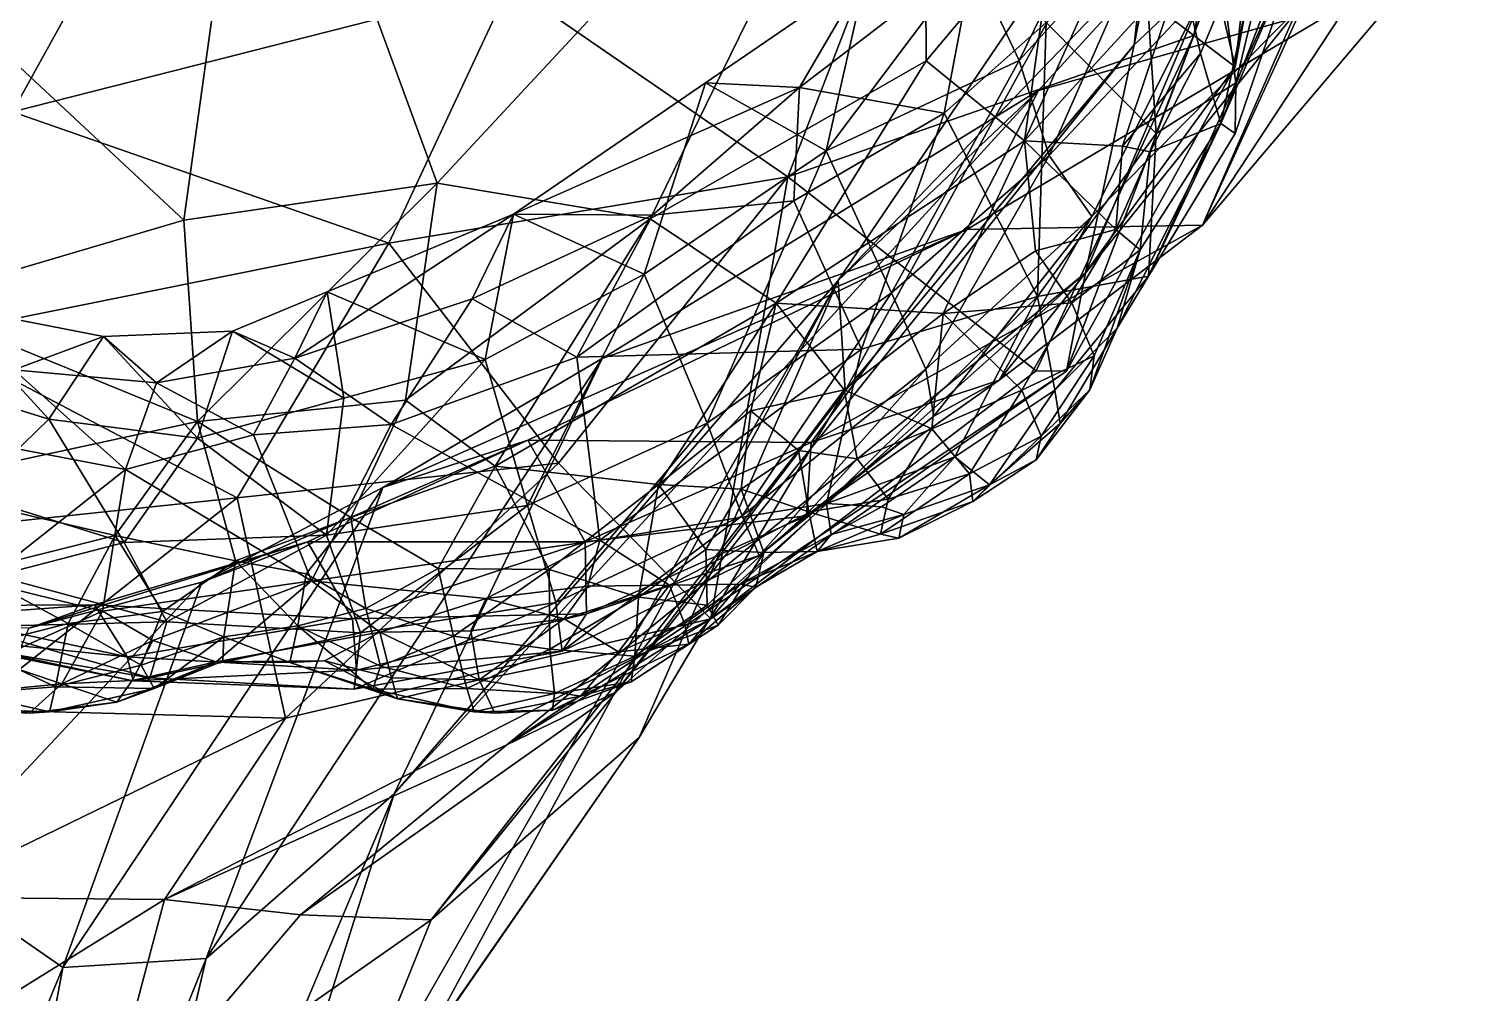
# Model space of a CAD drawing. Extents: x -1.56 to 1.56, y -5.64 to 3.99.
# Drawn here: x 0.682 to 1.205, y -1.285 to -0.938 of the extents above; entities that cross this region are included whole.
import ezdxf

# ---------------------------------------------------------------- set-up
doc = ezdxf.new("R2010")
doc.units = 0
doc.layers.add('MAMMOTH$LWO', color=1, linetype='CONTINUOUS')

msp = doc.modelspace()

# ---------------------------------------------------------------- linework, layer by layer
at = {"layer": 'MAMMOTH$LWO'}
for points in [[(1.08013, -0.94344, 3.85799), (1.10068, -0.75701, 3.77624), (1.10851, -0.91658, 4.18293)], [(1.08013, -0.94344, 3.85799), (1.10018, -0.84125, 3.28848), (1.10068, -0.75701, 3.77624)], [(1.00379, -0.86542, 5.2138), (1.10164, -0.94, 4.69851), (1.12734, -0.79826, 4.79702)], [(1.10164, -0.94, 4.69851), (1.13949, -0.8254, 4.56945), (1.12734, -0.79826, 4.79702)], [(0.76401, -0.81613, 0.00358), (1.00442, -0.80432, 0.01407), (0.8289, -0.99331, 0.00817)], [(1.00442, -0.80432, 0.01407), (0.90571, -1.00622, 0.01455), (0.8289, -0.99331, 0.00817)], [(1.00442, -0.80432, 0.01407), (1.00516, -0.9492, 0.02177), (0.90571, -1.00622, 0.01455)], [(1.00442, -0.80432, 0.01407), (1.05253, -0.89263, 0.02132), (1.00516, -0.9492, 0.02177)], [(0.73762, -1.00669, 0.01049), (0.63906, -0.91471, 0.00836), (0.76401, -0.81613, 0.00358)], [(0.73762, -1.00669, 0.01049), (0.76401, -0.81613, 0.00358), (0.8289, -0.99331, 0.00817)], [(1.10164, -0.94, 4.69851), (1.11654, -0.95137, 4.45345), (1.13949, -0.8254, 4.56945)], [(1.11654, -0.95137, 4.45345), (1.12987, -0.835, 4.348), (1.13949, -0.8254, 4.56945)], [(1.16431, -0.83, 2.75296), (1.10018, -0.84125, 3.28848), (0.97341, -1.02837, 3.3626)], [(0.97341, -1.02837, 3.3626), (1.0457, -0.9599, 2.74234), (1.16431, -0.83, 2.75296)], [(1.15761, -0.92816, 2.45723), (1.16431, -0.83, 2.75296), (1.0457, -0.9599, 2.74234)], [(1.11654, -0.95137, 4.45345), (1.10851, -0.91658, 4.18293), (1.12987, -0.835, 4.348)], [(0.976, -1.06822, 4.0505), (0.97341, -1.02837, 3.3626), (1.10018, -0.84125, 3.28848)], [(1.10018, -0.84125, 3.28848), (1.08013, -0.94344, 3.85799), (0.976, -1.06822, 4.0505)], [(1.10479, -1.00845, 2.19188), (1.14169, -0.9276, 1.81277), (1.17572, -0.84635, 1.81001)], [(1.20511, -0.89011, 2.19543), (1.10479, -1.00845, 2.19188), (1.17572, -0.84635, 1.81001)], [(0.85494, -0.92193, 5.47239), (0.9553, -0.991, 5.16438), (1.00379, -0.86542, 5.2138)], [(1.10164, -0.94, 4.69851), (1.00379, -0.86542, 5.2138), (0.9553, -0.991, 5.16438)], [(1.07672, -0.87098, 0.87412), (1.03869, -0.94901, 0.87082), (1.02121, -0.91215, 0.74624)], [(1.03869, -0.94901, 0.87082), (1.07672, -0.87098, 0.87412), (1.089, -0.8934, 1.0218)], [(1.04057, -0.97805, 0.03707), (1.08618, -0.87675, 0.02904), (1.0972, -0.91626, 0.04602)], [(1.04057, -0.97805, 0.03707), (1.05253, -0.89263, 0.02132), (1.08618, -0.87675, 0.02904)], [(1.11111, -0.9148, 0.3349), (1.11679, -0.95707, 0.25509), (1.13617, -0.87595, 0.27927)], [(1.13617, -0.87595, 0.27927), (1.11679, -0.95707, 0.25509), (1.14115, -0.90309, 0.19426)], [(0.53593, -0.88349, 5.78145), (0.67585, -0.96751, 5.63932), (0.72345, -0.88141, 5.67373)], [(0.85494, -0.92193, 5.47239), (0.72345, -0.88141, 5.67373), (0.67585, -0.96751, 5.63932)], [(1.10399, -0.94658, 0.07419), (1.0972, -0.91626, 0.04602), (1.13059, -0.88252, 0.07794)], [(1.10399, -0.94658, 0.07419), (1.13059, -0.88252, 0.07794), (1.11141, -0.97175, 0.13788)], [(1.11141, -0.97175, 0.13788), (1.13059, -0.88252, 0.07794), (1.1422, -0.89162, 0.12948)], [(1.00516, -0.9492, 0.02177), (1.05253, -0.89263, 0.02132), (1.04057, -0.97805, 0.03707)], [(1.089, -0.8934, 1.0218), (1.0495, -0.98329, 1.01471), (1.03869, -0.94901, 0.87082)], [(1.0495, -0.98329, 1.01471), (1.089, -0.8934, 1.0218), (1.10587, -0.92327, 1.326)], [(1.15761, -0.92816, 2.45723), (1.10479, -1.00845, 2.19188), (1.20511, -0.89011, 2.19543)], [(1.11141, -0.97175, 0.13788), (1.1422, -0.89162, 0.12948), (1.14115, -0.90309, 0.19426)], [(1.08307, -0.90003, 0.42735), (1.04842, -0.9354, 0.46351), (1.08808, -0.97535, 0.32286)], [(1.08307, -0.90003, 0.42735), (1.08808, -0.97535, 0.32286), (1.11111, -0.9148, 0.3349)], [(1.11654, -0.97537, 0.19676), (1.11141, -0.97175, 0.13788), (1.14115, -0.90309, 0.19426)], [(1.14115, -0.90309, 0.19426), (1.11679, -0.95707, 0.25509), (1.11654, -0.97537, 0.19676)], [(1.01168, -0.9681, 0.48117), (1.02257, -0.91029, 0.56925), (0.95956, -0.95878, 0.58161)], [(1.02257, -0.91029, 0.56925), (0.98362, -0.9173, 0.63471), (0.95956, -0.95878, 0.58161)], [(1.02257, -0.91029, 0.56925), (1.01168, -0.9681, 0.48117), (1.04842, -0.9354, 0.46351)], [(0.6374, -1.03621, 0.01898), (0.63906, -0.91471, 0.00836), (0.73762, -1.00669, 0.01049)], [(0.96912, -0.98158, 0.7623), (1.02121, -0.91215, 0.74624), (1.03869, -0.94901, 0.87082)], [(1.02121, -0.91215, 0.74624), (0.96912, -0.98158, 0.7623), (0.98362, -0.9173, 0.63471)], [(1.08808, -0.97535, 0.32286), (1.11679, -0.95707, 0.25509), (1.11111, -0.9148, 0.3349)], [(0.92567, -0.95706, 0.64123), (0.98362, -0.9173, 0.63471), (0.96912, -0.98158, 0.7623)], [(0.95956, -0.95878, 0.58161), (0.98362, -0.9173, 0.63471), (0.92567, -0.95706, 0.64123)], [(1.04057, -0.97805, 0.03707), (1.0972, -0.91626, 0.04602), (1.07588, -0.97994, 0.05938)], [(1.0626, -1.02568, 4.27606), (1.10851, -0.91658, 4.18293), (1.11654, -0.95137, 4.45345)], [(1.0626, -1.02568, 4.27606), (1.08013, -0.94344, 3.85799), (1.10851, -0.91658, 4.18293)], [(1.07588, -0.97994, 0.05938), (1.0972, -0.91626, 0.04602), (1.10399, -0.94658, 0.07419)], [(0.67585, -0.96751, 5.63932), (0.81149, -1.0149, 5.40415), (0.85494, -0.92193, 5.47239)], [(0.9553, -0.991, 5.16438), (0.85494, -0.92193, 5.47239), (0.81149, -1.0149, 5.40415)], [(1.10587, -0.92327, 1.326), (1.06492, -1.00533, 1.36265), (1.0495, -0.98329, 1.01471)], [(1.06492, -1.00533, 1.36265), (1.10587, -0.92327, 1.326), (1.14169, -0.9276, 1.81277)], [(1.0457, -0.9599, 2.74234), (1.01977, -1.01001, 2.42153), (1.15761, -0.92816, 2.45723)], [(1.15761, -0.92816, 2.45723), (1.01977, -1.01001, 2.42153), (1.10479, -1.00845, 2.19188)], [(1.14169, -0.9276, 1.81277), (1.03148, -1.06439, 1.82355), (1.06492, -1.00533, 1.36265)], [(1.10479, -1.00845, 2.19188), (1.03148, -1.06439, 1.82355), (1.14169, -0.9276, 1.81277)], [(1.04842, -0.9354, 0.46351), (1.01168, -0.9681, 0.48117), (1.0453, -1.03412, 0.3091)], [(1.04842, -0.9354, 0.46351), (1.0453, -1.03412, 0.3091), (1.08808, -0.97535, 0.32286)], [(0.9553, -0.991, 5.16438), (1.0448, -1.061, 4.6803), (1.10164, -0.94, 4.69851)], [(1.0448, -1.061, 4.6803), (1.05577, -1.06109, 4.51846), (1.10164, -0.94, 4.69851)], [(1.05577, -1.06109, 4.51846), (1.11654, -0.95137, 4.45345), (1.10164, -0.94, 4.69851)], [(1.08013, -0.94344, 3.85799), (1.0626, -1.02568, 4.27606), (0.8934, -1.17676, 4.37426)], [(0.8934, -1.17676, 4.37426), (0.976, -1.06822, 4.0505), (1.08013, -0.94344, 3.85799)], [(1.07588, -0.97994, 0.05938), (1.10399, -0.94658, 0.07419), (1.08591, -0.98197, 0.09159)], [(1.10399, -0.94658, 0.07419), (1.11141, -0.97175, 0.13788), (1.08591, -0.98197, 0.09159)], [(0.90571, -1.00622, 0.01455), (1.00516, -0.9492, 0.02177), (0.95114, -1.03652, 0.02658)], [(0.95114, -1.03652, 0.02658), (1.00516, -0.9492, 0.02177), (1.04057, -0.97805, 0.03707)], [(1.03869, -0.94901, 0.87082), (0.99272, -1.03288, 0.90151), (0.96912, -0.98158, 0.7623)], [(0.99272, -1.03288, 0.90151), (1.03869, -0.94901, 0.87082), (1.0495, -0.98329, 1.01471)], [(1.05577, -1.06109, 4.51846), (1.0626, -1.02568, 4.27606), (1.11654, -0.95137, 4.45345)], [(0.85648, -1.00452, 0.64902), (0.92567, -0.95706, 0.64123), (0.90357, -1.02611, 0.75735)], [(0.92567, -0.95706, 0.64123), (0.85648, -1.00452, 0.64902), (0.95956, -0.95878, 0.58161)], [(0.96912, -0.98158, 0.7623), (0.90357, -1.02611, 0.75735), (0.92567, -0.95706, 0.64123)], [(1.08808, -0.97535, 0.32286), (1.08525, -1.02684, 0.21421), (1.11679, -0.95707, 0.25509)], [(1.11679, -0.95707, 0.25509), (1.08525, -1.02684, 0.21421), (1.11654, -0.97537, 0.19676)], [(1.0457, -0.9599, 2.74234), (0.97341, -1.02837, 3.3626), (0.81347, -1.21352, 3.36238)], [(0.81347, -1.21352, 3.36238), (0.88843, -1.05652, 2.71769), (1.0457, -0.9599, 2.74234)], [(0.95956, -0.95878, 0.58161), (0.85648, -1.00452, 0.64902), (0.90656, -1.00486, 0.53437)], [(1.01977, -1.01001, 2.42153), (1.0457, -0.9599, 2.74234), (0.88843, -1.05652, 2.71769)], [(0.95956, -0.95878, 0.58161), (0.90656, -1.00486, 0.53437), (0.95748, -0.99961, 0.48746)], [(0.95956, -0.95878, 0.58161), (0.95748, -0.99961, 0.48746), (1.01168, -0.9681, 0.48117)], [(0.81149, -1.0149, 5.40415), (0.67585, -0.96751, 5.63932), (0.64577, -1.0483, 5.57895)], [(0.98191, -1.05313, 0.36138), (1.01168, -0.9681, 0.48117), (0.95748, -0.99961, 0.48746)], [(1.0453, -1.03412, 0.3091), (1.01168, -0.9681, 0.48117), (0.98191, -1.05313, 0.36138)], [(1.08229, -1.01729, 0.10271), (1.11141, -0.97175, 0.13788), (1.07395, -1.04559, 0.16684)], [(1.07395, -1.04559, 0.16684), (1.11141, -0.97175, 0.13788), (1.08525, -1.02684, 0.21421)], [(1.08591, -0.98197, 0.09159), (1.11141, -0.97175, 0.13788), (1.08229, -1.01729, 0.10271)], [(1.08525, -1.02684, 0.21421), (1.11141, -0.97175, 0.13788), (1.11654, -0.97537, 0.19676)], [(1.04057, -0.97805, 0.03707), (1.01129, -1.0403, 0.03679), (0.95114, -1.03652, 0.02658)], [(1.01129, -1.0403, 0.03679), (1.04057, -0.97805, 0.03707), (1.04461, -1.0177, 0.04163)], [(1.04461, -1.0177, 0.04163), (1.04057, -0.97805, 0.03707), (1.0735, -1.01002, 0.06068)], [(1.0735, -1.01002, 0.06068), (1.04057, -0.97805, 0.03707), (1.07588, -0.97994, 0.05938)], [(1.08808, -0.97535, 0.32286), (1.0453, -1.03412, 0.3091), (1.08525, -1.02684, 0.21421)], [(0.92622, -1.0798, 0.88665), (0.90357, -1.02611, 0.75735), (0.96912, -0.98158, 0.7623)], [(0.99272, -1.03288, 0.90151), (0.92622, -1.0798, 0.88665), (0.96912, -0.98158, 0.7623)], [(1.0495, -0.98329, 1.01471), (1.005, -1.06033, 1.0479), (0.99272, -1.03288, 0.90151)], [(1.005, -1.06033, 1.0479), (1.0495, -0.98329, 1.01471), (1.06492, -1.00533, 1.36265)], [(1.0735, -1.01002, 0.06068), (1.07588, -0.97994, 0.05938), (1.08591, -0.98197, 0.09159)], [(1.0735, -1.01002, 0.06068), (1.08591, -0.98197, 0.09159), (1.08229, -1.01729, 0.10271)], [(0.73762, -1.00669, 0.01049), (0.8289, -0.99331, 0.00817), (0.74251, -1.07927, 0.02318)], [(0.74251, -1.07927, 0.02318), (0.8289, -0.99331, 0.00817), (0.8175, -1.07154, 0.0169)], [(0.81149, -1.0149, 5.40415), (0.87269, -1.09423, 5.09786), (0.9553, -0.991, 5.16438)], [(0.8175, -1.07154, 0.0169), (0.8289, -0.99331, 0.00817), (0.90571, -1.00622, 0.01455)], [(0.87269, -1.09423, 5.09786), (0.92749, -1.15048, 4.70317), (0.9553, -0.991, 5.16438)], [(0.92749, -1.15048, 4.70317), (1.0448, -1.061, 4.6803), (0.9553, -0.991, 5.16438)], [(0.77757, -1.05647, 0.56269), (0.85648, -1.00452, 0.64902), (0.78924, -1.03253, 0.6548)], [(0.85648, -1.00452, 0.64902), (0.77757, -1.05647, 0.56269), (0.84159, -1.03501, 0.54377)], [(0.78924, -1.03253, 0.6548), (0.85648, -1.00452, 0.64902), (0.84616, -1.05689, 0.76497)], [(0.85648, -1.00452, 0.64902), (0.84159, -1.03501, 0.54377), (0.90656, -1.00486, 0.53437)], [(0.90357, -1.02611, 0.75735), (0.84616, -1.05689, 0.76497), (0.85648, -1.00452, 0.64902)], [(0.87929, -1.05607, 0.44942), (0.98191, -1.05313, 0.36138), (0.95748, -0.99961, 0.48746)], [(0.95748, -0.99961, 0.48746), (0.90656, -1.00486, 0.53437), (0.87929, -1.05607, 0.44942)], [(0.74251, -1.07927, 0.02318), (0.6374, -1.03621, 0.01898), (0.73762, -1.00669, 0.01049)], [(0.8175, -1.07154, 0.0169), (0.90571, -1.00622, 0.01455), (0.84979, -1.09536, 0.02518)], [(0.90656, -1.00486, 0.53437), (0.84159, -1.03501, 0.54377), (0.87929, -1.05607, 0.44942)], [(0.90571, -1.00622, 0.01455), (0.95114, -1.03652, 0.02658), (0.84979, -1.09536, 0.02518)], [(1.10479, -1.00845, 2.19188), (0.96365, -1.08683, 2.18007), (1.03148, -1.06439, 1.82355)], [(1.01977, -1.01001, 2.42153), (0.96365, -1.08683, 2.18007), (1.10479, -1.00845, 2.19188)], [(1.06492, -1.00533, 1.36265), (1.00797, -1.07734, 1.36809), (1.005, -1.06033, 1.0479)], [(1.03148, -1.06439, 1.82355), (1.00797, -1.07734, 1.36809), (1.06492, -1.00533, 1.36265)], [(0.64577, -1.0483, 5.57895), (0.75688, -1.10682, 5.29678), (0.81149, -1.0149, 5.40415)], [(0.87269, -1.09423, 5.09786), (0.81149, -1.0149, 5.40415), (0.75688, -1.10682, 5.29678)], [(0.80934, -1.10309, 2.69436), (0.86158, -1.086, 2.39619), (1.01977, -1.01001, 2.42153)], [(0.88843, -1.05652, 2.71769), (0.80934, -1.10309, 2.69436), (1.01977, -1.01001, 2.42153)], [(1.01977, -1.01001, 2.42153), (0.86158, -1.086, 2.39619), (0.96365, -1.08683, 2.18007)], [(1.05765, -1.03641, 0.05555), (1.04461, -1.0177, 0.04163), (1.0735, -1.01002, 0.06068)], [(1.05765, -1.03641, 0.05555), (1.0735, -1.01002, 0.06068), (1.08229, -1.01729, 0.10271)], [(1.01129, -1.0403, 0.03679), (1.04461, -1.0177, 0.04163), (1.05765, -1.03641, 0.05555)], [(1.05765, -1.03641, 0.05555), (1.08229, -1.01729, 0.10271), (1.06576, -1.0556, 0.08561)], [(1.06409, -1.06781, 0.12613), (1.08229, -1.01729, 0.10271), (1.07395, -1.04559, 0.16684)], [(1.06576, -1.0556, 0.08561), (1.08229, -1.01729, 0.10271), (1.06409, -1.06781, 0.12613)], [(0.97341, -1.02837, 3.3626), (0.8207, -1.31035, 4.02075), (0.74721, -1.42316, 3.96619)], [(0.74721, -1.42316, 3.96619), (0.81347, -1.21352, 3.36238), (0.97341, -1.02837, 3.3626)], [(0.97341, -1.02837, 3.3626), (0.90177, -1.19317, 4.04674), (0.8207, -1.31035, 4.02075)], [(0.86149, -1.10951, 0.89505), (0.84616, -1.05689, 0.76497), (0.90357, -1.02611, 0.75735)], [(1.0626, -1.02568, 4.27606), (1.05577, -1.06109, 4.51846), (0.854, -1.19582, 4.57649)], [(0.854, -1.19582, 4.57649), (0.8934, -1.17676, 4.37426), (1.0626, -1.02568, 4.27606)], [(0.92622, -1.0798, 0.88665), (0.86149, -1.10951, 0.89505), (0.90357, -1.02611, 0.75735)], [(0.97341, -1.02837, 3.3626), (0.976, -1.06822, 4.0505), (0.90177, -1.19317, 4.04674)], [(1.08525, -1.02684, 0.21421), (1.0453, -1.03412, 0.3091), (1.05157, -1.06791, 0.20727)], [(1.07395, -1.04559, 0.16684), (1.08525, -1.02684, 0.21421), (1.05157, -1.06791, 0.20727)], [(0.75518, -1.04672, 0.65772), (0.78924, -1.03253, 0.6548), (0.79531, -1.07089, 0.75665)], [(0.78924, -1.03253, 0.6548), (0.75518, -1.04672, 0.65772), (0.77757, -1.05647, 0.56269)], [(0.84159, -1.03501, 0.54377), (0.77757, -1.05647, 0.56269), (0.81239, -1.0803, 0.45237)], [(0.84616, -1.05689, 0.76497), (0.79531, -1.07089, 0.75665), (0.78924, -1.03253, 0.6548)], [(0.87929, -1.05607, 0.44942), (0.84159, -1.03501, 0.54377), (0.81239, -1.0803, 0.45237)], [(0.93885, -1.11333, 1.0305), (0.92622, -1.0798, 0.88665), (0.99272, -1.03288, 0.90151)], [(1.005, -1.06033, 1.0479), (0.93885, -1.11333, 1.0305), (0.99272, -1.03288, 0.90151)], [(1.0453, -1.03412, 0.3091), (0.96921, -1.10884, 0.25493), (1.01554, -1.09203, 0.22425)], [(0.96921, -1.10884, 0.25493), (1.0453, -1.03412, 0.3091), (0.98191, -1.05313, 0.36138)], [(1.05157, -1.06791, 0.20727), (1.0453, -1.03412, 0.3091), (1.01554, -1.09203, 0.22425)], [(0.63574, -1.10249, 0.03398), (0.6374, -1.03621, 0.01898), (0.74251, -1.07927, 0.02318)], [(0.689, -1.07837, 0.7559), (0.6367, -1.06224, 0.76938), (0.65119, -1.0374, 0.65389)], [(0.65119, -1.0374, 0.65389), (0.70869, -1.04859, 0.64623), (0.689, -1.07837, 0.7559)], [(0.67631, -1.06064, 0.55696), (0.70869, -1.04859, 0.64623), (0.65119, -1.0374, 0.65389)], [(0.84979, -1.09536, 0.02518), (0.95114, -1.03652, 0.02658), (0.90867, -1.10193, 0.03367)], [(0.94201, -1.0754, 0.03515), (0.90867, -1.10193, 0.03367), (0.95114, -1.03652, 0.02658)], [(0.94201, -1.0754, 0.03515), (0.95114, -1.03652, 0.02658), (0.97564, -1.06786, 0.03214)], [(0.95114, -1.03652, 0.02658), (1.01129, -1.0403, 0.03679), (0.97564, -1.06786, 0.03214)], [(1.00722, -1.08185, 0.04746), (0.97564, -1.06786, 0.03214), (1.01129, -1.0403, 0.03679)], [(1.03968, -1.06793, 0.05908), (1.00722, -1.08185, 0.04746), (1.01129, -1.0403, 0.03679)], [(1.03968, -1.06793, 0.05908), (1.01129, -1.0403, 0.03679), (1.05765, -1.03641, 0.05555)], [(1.03968, -1.06793, 0.05908), (1.05765, -1.03641, 0.05555), (1.06576, -1.0556, 0.08561)], [(1.07395, -1.04559, 0.16684), (1.05157, -1.06791, 0.20727), (1.05343, -1.07994, 0.16697)], [(1.06409, -1.06781, 0.12613), (1.07395, -1.04559, 0.16684), (1.05343, -1.07994, 0.16697)], [(0.75688, -1.10682, 5.29678), (0.64577, -1.0483, 5.57895), (0.60546, -1.12275, 5.52596)], [(0.72781, -1.06536, 0.56146), (0.70869, -1.04859, 0.64623), (0.67631, -1.06064, 0.55696)], [(0.74252, -1.08527, 0.76608), (0.689, -1.07837, 0.7559), (0.70869, -1.04859, 0.64623)], [(0.70869, -1.04859, 0.64623), (0.75518, -1.04672, 0.65772), (0.74252, -1.08527, 0.76608)], [(0.72781, -1.06536, 0.56146), (0.75518, -1.04672, 0.65772), (0.70869, -1.04859, 0.64623)], [(0.77757, -1.05647, 0.56269), (0.75518, -1.04672, 0.65772), (0.72781, -1.06536, 0.56146)], [(0.79531, -1.07089, 0.75665), (0.74252, -1.08527, 0.76608), (0.75518, -1.04672, 0.65772)], [(0.77757, -1.05647, 0.56269), (0.72781, -1.06536, 0.56146), (0.76277, -1.08406, 0.4706)], [(0.74563, -1.2729, 3.29704), (0.80934, -1.10309, 2.69436), (0.88843, -1.05652, 2.71769)], [(0.81347, -1.21352, 3.36238), (0.74563, -1.2729, 3.29704), (0.88843, -1.05652, 2.71769)], [(0.81239, -1.0803, 0.45237), (0.77757, -1.05647, 0.56269), (0.76277, -1.08406, 0.4706)], [(0.78898, -1.12028, 0.88497), (0.79531, -1.07089, 0.75665), (0.84616, -1.05689, 0.76497)], [(0.86149, -1.10951, 0.89505), (0.78898, -1.12028, 0.88497), (0.84616, -1.05689, 0.76497)], [(0.81239, -1.0803, 0.45237), (0.88757, -1.12201, 0.31102), (0.87929, -1.05607, 0.44942)], [(0.88757, -1.12201, 0.31102), (0.98191, -1.05313, 0.36138), (0.87929, -1.05607, 0.44942)], [(0.88757, -1.12201, 0.31102), (0.96921, -1.10884, 0.25493), (0.98191, -1.05313, 0.36138)], [(1.03968, -1.06793, 0.05908), (1.06576, -1.0556, 0.08561), (1.04656, -1.0846, 0.09391)], [(1.06576, -1.0556, 0.08561), (1.06409, -1.06781, 0.12613), (1.04656, -1.0846, 0.09391)], [(0.6367, -1.06224, 0.76938), (0.689, -1.07837, 0.7559), (0.66084, -1.10575, 0.87714)], [(0.67631, -1.06064, 0.55696), (0.64909, -1.0837, 0.43553), (0.71658, -1.09661, 0.42944)], [(0.72781, -1.06536, 0.56146), (0.67631, -1.06064, 0.55696), (0.71658, -1.09661, 0.42944)], [(0.92749, -1.15048, 4.70317), (0.854, -1.19582, 4.57649), (1.05577, -1.06109, 4.51846)], [(1.05577, -1.06109, 4.51846), (1.0448, -1.061, 4.6803), (0.92749, -1.15048, 4.70317)], [(0.94496, -1.12762, 1.34931), (0.93885, -1.11333, 1.0305), (1.005, -1.06033, 1.0479)], [(1.00797, -1.07734, 1.36809), (0.94496, -1.12762, 1.34931), (1.005, -1.06033, 1.0479)], [(0.72781, -1.06536, 0.56146), (0.71658, -1.09661, 0.42944), (0.76277, -1.08406, 0.4706)], [(1.03148, -1.06439, 1.82355), (0.96205, -1.11334, 1.81833), (1.00797, -1.07734, 1.36809)], [(0.96365, -1.08683, 2.18007), (0.96205, -1.11334, 1.81833), (1.03148, -1.06439, 1.82355)], [(0.74251, -1.07927, 0.02318), (0.8175, -1.07154, 0.0169), (0.79786, -1.1139, 0.03281)], [(0.74252, -1.08527, 0.76608), (0.79531, -1.07089, 0.75665), (0.78898, -1.12028, 0.88497)], [(0.79786, -1.1139, 0.03281), (0.8175, -1.07154, 0.0169), (0.84979, -1.09536, 0.02518)], [(0.976, -1.06822, 4.0505), (0.8934, -1.17676, 4.37426), (0.82678, -1.25895, 4.32792)], [(0.82678, -1.25895, 4.32792), (0.90177, -1.19317, 4.04674), (0.976, -1.06822, 4.0505)], [(0.9592, -1.08973, 0.04195), (0.94201, -1.0754, 0.03515), (0.97564, -1.06786, 0.03214)], [(0.98023, -1.09276, 0.04533), (0.9592, -1.08973, 0.04195), (0.97564, -1.06786, 0.03214)], [(1.00722, -1.08185, 0.04746), (0.98023, -1.09276, 0.04533), (0.97564, -1.06786, 0.03214)], [(1.03968, -1.06793, 0.05908), (1.02079, -1.09816, 0.07814), (1.00722, -1.08185, 0.04746)], [(1.02801, -1.10204, 0.17702), (1.05157, -1.06791, 0.20727), (1.01554, -1.09203, 0.22425)], [(1.02079, -1.09816, 0.07814), (1.03968, -1.06793, 0.05908), (1.04656, -1.0846, 0.09391)], [(1.05343, -1.07994, 0.16697), (1.05157, -1.06791, 0.20727), (1.02801, -1.10204, 0.17702)], [(1.04483, -1.09314, 0.13534), (1.06409, -1.06781, 0.12613), (1.05343, -1.07994, 0.16697)], [(1.04656, -1.0846, 0.09391), (1.06409, -1.06781, 0.12613), (1.04483, -1.09314, 0.13534)], [(0.94201, -1.0754, 0.03515), (0.93854, -1.10364, 0.04922), (0.90867, -1.10193, 0.03367)], [(0.94201, -1.0754, 0.03515), (0.9592, -1.08973, 0.04195), (0.93854, -1.10364, 0.04922)], [(0.96205, -1.11334, 1.81833), (0.94496, -1.12762, 1.34931), (1.00797, -1.07734, 1.36809)], [(0.74251, -1.07927, 0.02318), (0.71289, -1.1204, 0.03406), (0.63574, -1.10249, 0.03398)], [(0.71613, -1.12288, 0.88692), (0.66084, -1.10575, 0.87714), (0.689, -1.07837, 0.7559)], [(0.689, -1.07837, 0.7559), (0.74252, -1.08527, 0.76608), (0.71613, -1.12288, 0.88692)], [(0.71289, -1.1204, 0.03406), (0.74251, -1.07927, 0.02318), (0.75628, -1.12953, 0.05044)], [(0.74251, -1.07927, 0.02318), (0.79786, -1.1139, 0.03281), (0.75628, -1.12953, 0.05044)], [(0.76277, -1.08406, 0.4706), (0.78358, -1.13667, 0.30706), (0.81239, -1.0803, 0.45237)], [(0.81239, -1.0803, 0.45237), (0.78358, -1.13667, 0.30706), (0.88757, -1.12201, 0.31102)], [(0.87165, -1.14449, 1.03551), (0.86149, -1.10951, 0.89505), (0.92622, -1.0798, 0.88665)], [(0.93885, -1.11333, 1.0305), (0.87165, -1.14449, 1.03551), (0.92622, -1.0798, 0.88665)], [(1.00722, -1.08185, 0.04746), (0.99144, -1.1073, 0.06885), (0.98023, -1.09276, 0.04533)], [(0.99144, -1.1073, 0.06885), (1.00722, -1.08185, 0.04746), (1.02079, -1.09816, 0.07814)], [(1.04483, -1.09314, 0.13534), (1.05343, -1.07994, 0.16697), (1.02801, -1.10204, 0.17702)], [(0.66533, -1.13713, 0.29036), (0.71658, -1.09661, 0.42944), (0.64909, -1.0837, 0.43553)], [(0.78898, -1.12028, 0.88497), (0.71613, -1.12288, 0.88692), (0.74252, -1.08527, 0.76608)], [(0.76277, -1.08406, 0.4706), (0.71658, -1.09661, 0.42944), (0.78358, -1.13667, 0.30706)], [(0.74404, -1.13725, 2.658), (0.7822, -1.12267, 2.38638), (0.86158, -1.086, 2.39619)], [(0.80934, -1.10309, 2.69436), (0.74404, -1.13725, 2.658), (0.86158, -1.086, 2.39619)], [(0.86158, -1.086, 2.39619), (0.7822, -1.12267, 2.38638), (0.88229, -1.1226, 2.1718)], [(0.86158, -1.086, 2.39619), (0.88229, -1.1226, 2.1718), (0.96365, -1.08683, 2.18007)], [(0.96365, -1.08683, 2.18007), (0.88229, -1.1226, 2.1718), (0.96205, -1.11334, 1.81833)], [(1.02079, -1.09816, 0.07814), (1.04656, -1.0846, 0.09391), (1.02192, -1.10813, 0.12023)], [(1.02192, -1.10813, 0.12023), (1.04656, -1.0846, 0.09391), (1.04483, -1.09314, 0.13534)], [(0.93854, -1.10364, 0.04922), (0.9592, -1.08973, 0.04195), (0.96281, -1.11179, 0.07236)], [(0.98023, -1.09276, 0.04533), (0.96281, -1.11179, 0.07236), (0.9592, -1.08973, 0.04195)], [(0.96281, -1.11179, 0.07236), (0.98023, -1.09276, 0.04533), (0.99144, -1.1073, 0.06885)], [(1.01554, -1.09203, 0.22425), (0.96921, -1.10884, 0.25493), (0.98911, -1.11007, 0.21749)], [(0.98911, -1.11007, 0.21749), (0.99706, -1.11275, 0.1927), (1.01554, -1.09203, 0.22425)], [(0.99706, -1.11275, 0.1927), (1.02801, -1.10204, 0.17702), (1.01554, -1.09203, 0.22425)], [(1.04483, -1.09314, 0.13534), (1.02801, -1.10204, 0.17702), (1.02192, -1.10813, 0.12023)], [(0.70828, -1.14761, 0.27918), (0.71658, -1.09661, 0.42944), (0.66533, -1.13713, 0.29036)], [(0.78358, -1.13667, 0.30706), (0.71658, -1.09661, 0.42944), (0.70828, -1.14761, 0.27918)], [(0.75688, -1.10682, 5.29678), (0.77426, -1.18627, 4.93271), (0.87269, -1.09423, 5.09786)], [(0.92749, -1.15048, 4.70317), (0.87269, -1.09423, 5.09786), (0.77426, -1.18627, 4.93271)], [(0.84979, -1.09536, 0.02518), (0.82922, -1.13231, 0.03357), (0.79786, -1.1139, 0.03281)], [(0.86934, -1.13264, 0.03582), (0.82922, -1.13231, 0.03357), (0.84979, -1.09536, 0.02518)], [(0.90867, -1.10193, 0.03367), (0.86934, -1.13264, 0.03582), (0.84979, -1.09536, 0.02518)], [(0.99144, -1.1073, 0.06885), (1.02079, -1.09816, 0.07814), (0.98864, -1.11985, 0.10862)], [(0.98864, -1.11985, 0.10862), (1.02079, -1.09816, 0.07814), (1.02192, -1.10813, 0.12023)], [(0.66114, -1.13335, 0.03833), (0.63574, -1.10249, 0.03398), (0.71289, -1.1204, 0.03406)], [(0.69404, -1.27615, 3.1732), (0.74404, -1.13725, 2.658), (0.80934, -1.10309, 2.69436)], [(0.74563, -1.2729, 3.29704), (0.69404, -1.27615, 3.1732), (0.80934, -1.10309, 2.69436)], [(0.86934, -1.13264, 0.03582), (0.90867, -1.10193, 0.03367), (0.90148, -1.14261, 0.0515)], [(0.90867, -1.10193, 0.03367), (0.9257, -1.1254, 0.0531), (0.90148, -1.14261, 0.0515)], [(0.90867, -1.10193, 0.03367), (0.93854, -1.10364, 0.04922), (0.9257, -1.1254, 0.0531)], [(0.93854, -1.10364, 0.04922), (0.94663, -1.12648, 0.08927), (0.9257, -1.1254, 0.0531)], [(0.93854, -1.10364, 0.04922), (0.96281, -1.11179, 0.07236), (0.94663, -1.12648, 0.08927)], [(0.99534, -1.12128, 0.15585), (1.02801, -1.10204, 0.17702), (0.99706, -1.11275, 0.1927)], [(0.99534, -1.12128, 0.15585), (1.02192, -1.10813, 0.12023), (1.02801, -1.10204, 0.17702)], [(0.60546, -1.12275, 5.52596), (0.65989, -1.18311, 5.20686), (0.75688, -1.10682, 5.29678)], [(0.77426, -1.18627, 4.93271), (0.75688, -1.10682, 5.29678), (0.65989, -1.18311, 5.20686)], [(0.66983, -1.13491, 1.01442), (0.66084, -1.10575, 0.87714), (0.71613, -1.12288, 0.88692)], [(0.96921, -1.10884, 0.25493), (0.88757, -1.12201, 0.31102), (0.9127, -1.13823, 0.24995)], [(0.93809, -1.13793, 0.20469), (0.96921, -1.10884, 0.25493), (0.9127, -1.13823, 0.24995)], [(0.97096, -1.11996, 0.20329), (0.96921, -1.10884, 0.25493), (0.93809, -1.13793, 0.20469)], [(0.96281, -1.11179, 0.07236), (0.99144, -1.1073, 0.06885), (0.98864, -1.11985, 0.10862)], [(0.98911, -1.11007, 0.21749), (0.96921, -1.10884, 0.25493), (0.97096, -1.11996, 0.20329)], [(1.02192, -1.10813, 0.12023), (0.99534, -1.12128, 0.15585), (0.98864, -1.11985, 0.10862)], [(0.75628, -1.12953, 0.05044), (0.79786, -1.1139, 0.03281), (0.78167, -1.13418, 0.05089)], [(0.78167, -1.13418, 0.05089), (0.79786, -1.1139, 0.03281), (0.80324, -1.14671, 0.04869)], [(0.80126, -1.1555, 1.03081), (0.78898, -1.12028, 0.88497), (0.86149, -1.10951, 0.89505)], [(0.80324, -1.14671, 0.04869), (0.79786, -1.1139, 0.03281), (0.82922, -1.13231, 0.03357)], [(0.87165, -1.14449, 1.03551), (0.80126, -1.1555, 1.03081), (0.86149, -1.10951, 0.89505)], [(0.87391, -1.16207, 1.34839), (0.87165, -1.14449, 1.03551), (0.93885, -1.11333, 1.0305)], [(0.94496, -1.12762, 1.34931), (0.87391, -1.16207, 1.34839), (0.93885, -1.11333, 1.0305)], [(0.88229, -1.1226, 2.1718), (0.88275, -1.14859, 1.80372), (0.96205, -1.11334, 1.81833)], [(0.96205, -1.11334, 1.81833), (0.88275, -1.14859, 1.80372), (0.94496, -1.12762, 1.34931)], [(0.94663, -1.12648, 0.08927), (0.96281, -1.11179, 0.07236), (0.96583, -1.12618, 0.15469)], [(0.98864, -1.11985, 0.10862), (0.96583, -1.12618, 0.15469), (0.96281, -1.11179, 0.07236)], [(0.99534, -1.12128, 0.15585), (0.99706, -1.11275, 0.1927), (0.96583, -1.12618, 0.15469)], [(0.97096, -1.11996, 0.20329), (0.96583, -1.12618, 0.15469), (0.99706, -1.11275, 0.1927)], [(0.97096, -1.11996, 0.20329), (0.99706, -1.11275, 0.1927), (0.98911, -1.11007, 0.21749)], [(0.66114, -1.13335, 0.03833), (0.71289, -1.1204, 0.03406), (0.69591, -1.15211, 0.04978)], [(0.7315, -1.1515, 1.0231), (0.66983, -1.13491, 1.01442), (0.71613, -1.12288, 0.88692)], [(0.68175, -1.15381, 2.61552), (0.70545, -1.14537, 2.37937), (0.7822, -1.12267, 2.38638)], [(0.74404, -1.13725, 2.658), (0.68175, -1.15381, 2.61552), (0.7822, -1.12267, 2.38638)], [(0.69591, -1.15211, 0.04978), (0.71289, -1.1204, 0.03406), (0.72996, -1.14777, 0.05186)], [(0.7822, -1.12267, 2.38638), (0.70545, -1.14537, 2.37937), (0.79844, -1.15048, 2.1656)], [(0.72996, -1.14777, 0.05186), (0.71289, -1.1204, 0.03406), (0.75628, -1.12953, 0.05044)], [(0.7315, -1.1515, 1.0231), (0.71613, -1.12288, 0.88692), (0.78898, -1.12028, 0.88497)], [(0.80126, -1.1555, 1.03081), (0.7315, -1.1515, 1.0231), (0.78898, -1.12028, 0.88497)], [(0.7822, -1.12267, 2.38638), (0.79844, -1.15048, 2.1656), (0.88229, -1.1226, 2.1718)], [(0.88757, -1.12201, 0.31102), (0.78358, -1.13667, 0.30706), (0.84656, -1.14304, 0.28028)], [(0.88229, -1.1226, 2.1718), (0.79844, -1.15048, 2.1656), (0.88275, -1.14859, 1.80372)], [(0.88323, -1.13865, 0.27746), (0.88757, -1.12201, 0.31102), (0.84656, -1.14304, 0.28028)], [(0.88323, -1.13865, 0.27746), (0.9127, -1.13823, 0.24995), (0.88757, -1.12201, 0.31102)], [(0.97096, -1.11996, 0.20329), (0.93809, -1.13793, 0.20469), (0.96583, -1.12618, 0.15469)], [(0.96583, -1.12618, 0.15469), (0.98864, -1.11985, 0.10862), (0.99534, -1.12128, 0.15585)], [(0.72996, -1.14777, 0.05186), (0.75628, -1.12953, 0.05044), (0.75206, -1.1569, 0.0884)], [(0.75206, -1.1569, 0.0884), (0.75628, -1.12953, 0.05044), (0.77866, -1.1529, 0.07844)], [(0.75628, -1.12953, 0.05044), (0.78167, -1.13418, 0.05089), (0.77866, -1.1529, 0.07844)], [(0.88275, -1.14859, 1.80372), (0.87391, -1.16207, 1.34839), (0.94496, -1.12762, 1.34931)], [(0.9257, -1.1254, 0.0531), (0.92621, -1.14554, 0.07913), (0.90148, -1.14261, 0.0515)], [(0.92621, -1.14554, 0.07913), (0.9257, -1.1254, 0.0531), (0.94663, -1.12648, 0.08927)], [(0.93017, -1.15268, 0.12209), (0.92621, -1.14554, 0.07913), (0.94663, -1.12648, 0.08927)], [(0.94373, -1.13895, 0.1577), (0.93017, -1.15268, 0.12209), (0.94663, -1.12648, 0.08927)], [(0.96583, -1.12618, 0.15469), (0.93809, -1.13793, 0.20469), (0.94373, -1.13895, 0.1577)], [(0.94663, -1.12648, 0.08927), (0.96583, -1.12618, 0.15469), (0.94373, -1.13895, 0.1577)], [(0.65997, -1.15327, 1.3257), (0.66983, -1.13491, 1.01442), (0.7315, -1.1515, 1.0231)], [(0.66147, -1.16083, 0.05912), (0.66114, -1.13335, 0.03833), (0.69591, -1.15211, 0.04978)], [(0.77866, -1.1529, 0.07844), (0.78167, -1.13418, 0.05089), (0.80324, -1.14671, 0.04869)], [(0.80324, -1.14671, 0.04869), (0.82922, -1.13231, 0.03357), (0.83476, -1.15674, 0.04977)], [(0.83476, -1.15674, 0.04977), (0.82922, -1.13231, 0.03357), (0.86934, -1.13264, 0.03582)], [(0.83476, -1.15674, 0.04977), (0.86934, -1.13264, 0.03582), (0.86957, -1.16136, 0.05896)], [(0.86934, -1.13264, 0.03582), (0.90148, -1.14261, 0.0515), (0.86957, -1.16136, 0.05896)], [(0.64552, -1.24252, 3.00456), (0.68175, -1.15381, 2.61552), (0.74404, -1.13725, 2.658)], [(0.69404, -1.27615, 3.1732), (0.64552, -1.24252, 3.00456), (0.74404, -1.13725, 2.658)], [(0.66858, -1.16541, 0.23738), (0.70828, -1.14761, 0.27918), (0.66533, -1.13713, 0.29036)], [(0.72648, -1.15827, 0.24677), (0.78358, -1.13667, 0.30706), (0.70828, -1.14761, 0.27918)], [(0.74927, -1.16589, 0.19741), (0.78358, -1.13667, 0.30706), (0.72648, -1.15827, 0.24677)], [(0.78358, -1.13667, 0.30706), (0.74927, -1.16589, 0.19741), (0.80824, -1.15527, 0.24914)], [(0.84656, -1.14304, 0.28028), (0.78358, -1.13667, 0.30706), (0.80824, -1.15527, 0.24914)], [(0.84656, -1.14304, 0.28028), (0.87464, -1.15041, 0.2632), (0.88323, -1.13865, 0.27746)], [(0.88323, -1.13865, 0.27746), (0.87464, -1.15041, 0.2632), (0.9127, -1.13823, 0.24995)], [(0.87464, -1.15041, 0.2632), (0.89422, -1.16237, 0.22359), (0.9127, -1.13823, 0.24995)], [(0.91811, -1.15206, 0.21592), (0.9127, -1.13823, 0.24995), (0.89422, -1.16237, 0.22359)], [(0.9127, -1.13823, 0.24995), (0.91811, -1.15206, 0.21592), (0.93809, -1.13793, 0.20469)], [(0.93809, -1.13793, 0.20469), (0.91811, -1.15206, 0.21592), (0.91961, -1.15953, 0.17873)], [(0.93809, -1.13793, 0.20469), (0.91961, -1.15953, 0.17873), (0.94373, -1.13895, 0.1577)], [(0.94373, -1.13895, 0.1577), (0.91961, -1.15953, 0.17873), (0.93017, -1.15268, 0.12209)], [(0.6117, -1.15221, 2.56217), (0.63182, -1.1458, 2.37256), (0.70545, -1.14537, 2.37937)], [(0.68175, -1.15381, 2.61552), (0.6117, -1.15221, 2.56217), (0.70545, -1.14537, 2.37937)], [(0.70545, -1.14537, 2.37937), (0.63182, -1.1458, 2.37256), (0.7172, -1.16413, 2.16016)], [(0.63182, -1.1458, 2.37256), (0.64361, -1.1566, 2.15404), (0.7172, -1.16413, 2.16016)], [(0.70545, -1.14537, 2.37937), (0.7172, -1.16413, 2.16016), (0.79844, -1.15048, 2.1656)], [(0.79904, -1.17584, 1.34094), (0.80126, -1.1555, 1.03081), (0.87165, -1.14449, 1.03551)], [(0.87391, -1.16207, 1.34839), (0.79904, -1.17584, 1.34094), (0.87165, -1.14449, 1.03551)], [(0.80824, -1.15527, 0.24914), (0.84107, -1.1548, 0.26446), (0.84656, -1.14304, 0.28028)], [(0.84656, -1.14304, 0.28028), (0.84107, -1.1548, 0.26446), (0.87464, -1.15041, 0.2632)], [(0.90148, -1.14261, 0.0515), (0.90011, -1.16395, 0.08492), (0.86957, -1.16136, 0.05896)], [(0.90011, -1.16395, 0.08492), (0.90148, -1.14261, 0.0515), (0.92621, -1.14554, 0.07913)], [(0.93017, -1.15268, 0.12209), (0.90011, -1.16395, 0.08492), (0.92621, -1.14554, 0.07913)], [(0.66858, -1.16541, 0.23738), (0.6937, -1.17384, 0.22138), (0.70828, -1.14761, 0.27918)], [(0.6937, -1.17384, 0.22138), (0.72648, -1.15827, 0.24677), (0.70828, -1.14761, 0.27918)], [(0.69591, -1.15211, 0.04978), (0.72996, -1.14777, 0.05186), (0.72226, -1.1672, 0.07696)], [(0.79844, -1.15048, 2.1656), (0.7172, -1.16413, 2.16016), (0.7998, -1.16899, 1.78824)], [(0.72996, -1.14777, 0.05186), (0.75206, -1.1569, 0.0884), (0.72226, -1.1672, 0.07696)], [(0.77426, -1.18627, 4.93271), (0.7306, -1.25171, 4.67104), (0.92749, -1.15048, 4.70317)], [(0.854, -1.19582, 4.57649), (0.92749, -1.15048, 4.70317), (0.7306, -1.25171, 4.67104)], [(0.80851, -1.16746, 0.07584), (0.77866, -1.1529, 0.07844), (0.80324, -1.14671, 0.04869)], [(0.79844, -1.15048, 2.1656), (0.7998, -1.16899, 1.78824), (0.88275, -1.14859, 1.80372)], [(0.88275, -1.14859, 1.80372), (0.7998, -1.16899, 1.78824), (0.87391, -1.16207, 1.34839)], [(0.80851, -1.16746, 0.07584), (0.80324, -1.14671, 0.04869), (0.83476, -1.15674, 0.04977)], [(0.87464, -1.15041, 0.2632), (0.84107, -1.1548, 0.26446), (0.844, -1.1724, 0.22486)], [(0.89422, -1.16237, 0.22359), (0.87464, -1.15041, 0.2632), (0.844, -1.1724, 0.22486)], [(0.64774, -1.15837, 1.75525), (0.65997, -1.15327, 1.3257), (0.72537, -1.17176, 1.33159)], [(0.72537, -1.17176, 1.33159), (0.65997, -1.15327, 1.3257), (0.7315, -1.1515, 1.0231)], [(0.66147, -1.16083, 0.05912), (0.69591, -1.15211, 0.04978), (0.69132, -1.17498, 0.08308)], [(0.69591, -1.15211, 0.04978), (0.72226, -1.1672, 0.07696), (0.69132, -1.17498, 0.08308)], [(0.72537, -1.17176, 1.33159), (0.7315, -1.1515, 1.0231), (0.80126, -1.1555, 1.03081)], [(0.79904, -1.17584, 1.34094), (0.72537, -1.17176, 1.33159), (0.80126, -1.1555, 1.03081)], [(0.80824, -1.15527, 0.24914), (0.74927, -1.16589, 0.19741), (0.78832, -1.1656, 0.19456)], [(0.77866, -1.1529, 0.07844), (0.77584, -1.16614, 0.13254), (0.75206, -1.1569, 0.0884)], [(0.77866, -1.1529, 0.07844), (0.80569, -1.17579, 0.11597), (0.77584, -1.16614, 0.13254)], [(0.80851, -1.16746, 0.07584), (0.80569, -1.17579, 0.11597), (0.77866, -1.1529, 0.07844)], [(0.80824, -1.15527, 0.24914), (0.78832, -1.1656, 0.19456), (0.81244, -1.17165, 0.21526)], [(0.84107, -1.1548, 0.26446), (0.80824, -1.15527, 0.24914), (0.844, -1.1724, 0.22486)], [(0.80824, -1.15527, 0.24914), (0.81244, -1.17165, 0.21526), (0.844, -1.1724, 0.22486)], [(0.89422, -1.16237, 0.22359), (0.91961, -1.15953, 0.17873), (0.91811, -1.15206, 0.21592)], [(0.93017, -1.15268, 0.12209), (0.91961, -1.15953, 0.17873), (0.89878, -1.17321, 0.13039)], [(0.89878, -1.17321, 0.13039), (0.90011, -1.16395, 0.08492), (0.93017, -1.15268, 0.12209)], [(0.64361, -1.1566, 2.15404), (0.64774, -1.15837, 1.75525), (0.7194, -1.17276, 1.77249)], [(0.7172, -1.16413, 2.16016), (0.64361, -1.1566, 2.15404), (0.7194, -1.17276, 1.77249)], [(0.7194, -1.17276, 1.77249), (0.64774, -1.15837, 1.75525), (0.72537, -1.17176, 1.33159)], [(0.66147, -1.16083, 0.05912), (0.69132, -1.17498, 0.08308), (0.66024, -1.17733, 0.09746)], [(0.6937, -1.17384, 0.22138), (0.71896, -1.17268, 0.21524), (0.72648, -1.15827, 0.24677)], [(0.72648, -1.15827, 0.24677), (0.71896, -1.17268, 0.21524), (0.74927, -1.16589, 0.19741)], [(0.75206, -1.1569, 0.0884), (0.72697, -1.17557, 0.12302), (0.72226, -1.1672, 0.07696)], [(0.75163, -1.16574, 0.12834), (0.72697, -1.17557, 0.12302), (0.75206, -1.1569, 0.0884)], [(0.75163, -1.16574, 0.12834), (0.75206, -1.1569, 0.0884), (0.77584, -1.16614, 0.13254)], [(0.83966, -1.17552, 0.08308), (0.80851, -1.16746, 0.07584), (0.83476, -1.15674, 0.04977)], [(0.83966, -1.17552, 0.08308), (0.83476, -1.15674, 0.04977), (0.86957, -1.16136, 0.05896)], [(0.87121, -1.17733, 0.09746), (0.83966, -1.17552, 0.08308), (0.86957, -1.16136, 0.05896)], [(0.87121, -1.17733, 0.09746), (0.86957, -1.16136, 0.05896), (0.90011, -1.16395, 0.08492)], [(0.89422, -1.16237, 0.22359), (0.88052, -1.1783, 0.18309), (0.91961, -1.15953, 0.17873)], [(0.88052, -1.1783, 0.18309), (0.89878, -1.17321, 0.13039), (0.91961, -1.15953, 0.17873)], [(0.65209, -1.1778, 0.1871), (0.6937, -1.17384, 0.22138), (0.66858, -1.16541, 0.23738)], [(0.74927, -1.16589, 0.19741), (0.71896, -1.17268, 0.21524), (0.71344, -1.18049, 0.17749)], [(0.72697, -1.17557, 0.12302), (0.74927, -1.16589, 0.19741), (0.71344, -1.18049, 0.17749)], [(0.7172, -1.16413, 2.16016), (0.7194, -1.17276, 1.77249), (0.7998, -1.16899, 1.78824)], [(0.74927, -1.16589, 0.19741), (0.72697, -1.17557, 0.12302), (0.75163, -1.16574, 0.12834)], [(0.77584, -1.16614, 0.13254), (0.78832, -1.1656, 0.19456), (0.74927, -1.16589, 0.19741)], [(0.77584, -1.16614, 0.13254), (0.74927, -1.16589, 0.19741), (0.75163, -1.16574, 0.12834)], [(0.81465, -1.17929, 0.17338), (0.78832, -1.1656, 0.19456), (0.77584, -1.16614, 0.13254)], [(0.81465, -1.17929, 0.17338), (0.77584, -1.16614, 0.13254), (0.80569, -1.17579, 0.11597)], [(0.81244, -1.17165, 0.21526), (0.78832, -1.1656, 0.19456), (0.81465, -1.17929, 0.17338)], [(0.7998, -1.16899, 1.78824), (0.79904, -1.17584, 1.34094), (0.87391, -1.16207, 1.34839)], [(0.844, -1.1724, 0.22486), (0.88052, -1.1783, 0.18309), (0.89422, -1.16237, 0.22359)], [(0.89878, -1.17321, 0.13039), (0.87121, -1.17733, 0.09746), (0.90011, -1.16395, 0.08492)], [(0.72226, -1.1672, 0.07696), (0.72697, -1.17557, 0.12302), (0.69132, -1.17498, 0.08308)], [(0.7998, -1.16899, 1.78824), (0.7194, -1.17276, 1.77249), (0.79904, -1.17584, 1.34094)], [(0.7194, -1.17276, 1.77249), (0.72537, -1.17176, 1.33159), (0.79904, -1.17584, 1.34094)], [(0.83966, -1.17552, 0.08308), (0.80569, -1.17579, 0.11597), (0.80851, -1.16746, 0.07584)], [(0.844, -1.1724, 0.22486), (0.81244, -1.17165, 0.21526), (0.81465, -1.17929, 0.17338)], [(0.68189, -1.18442, 0.17513), (0.6937, -1.17384, 0.22138), (0.65209, -1.1778, 0.1871)], [(0.69132, -1.17498, 0.08308), (0.68923, -1.18402, 0.12846), (0.66024, -1.17733, 0.09746)], [(0.66024, -1.17733, 0.09746), (0.68923, -1.18402, 0.12846), (0.66092, -1.18342, 0.14222)], [(0.71344, -1.18049, 0.17749), (0.6937, -1.17384, 0.22138), (0.68189, -1.18442, 0.17513)], [(0.69132, -1.17498, 0.08308), (0.72697, -1.17557, 0.12302), (0.68923, -1.18402, 0.12846)], [(0.68923, -1.18402, 0.12846), (0.72697, -1.17557, 0.12302), (0.71344, -1.18049, 0.17749)], [(0.71344, -1.18049, 0.17749), (0.71896, -1.17268, 0.21524), (0.6937, -1.17384, 0.22138)], [(0.8934, -1.17676, 4.37426), (0.854, -1.19582, 4.57649), (0.77966, -1.25717, 4.51778)], [(0.77966, -1.25717, 4.51778), (0.82678, -1.25895, 4.32792), (0.8934, -1.17676, 4.37426)], [(0.84222, -1.18402, 0.12846), (0.80569, -1.17579, 0.11597), (0.83966, -1.17552, 0.08308)], [(0.81465, -1.17929, 0.17338), (0.80569, -1.17579, 0.11597), (0.84222, -1.18402, 0.12846)], [(0.84973, -1.1844, 0.17526), (0.844, -1.1724, 0.22486), (0.81465, -1.17929, 0.17338)], [(0.87121, -1.17733, 0.09746), (0.84222, -1.18402, 0.12846), (0.83966, -1.17552, 0.08308)], [(0.87053, -1.18342, 0.14222), (0.84222, -1.18402, 0.12846), (0.87121, -1.17733, 0.09746)], [(0.88052, -1.1783, 0.18309), (0.844, -1.1724, 0.22486), (0.84973, -1.1844, 0.17526)], [(0.89878, -1.17321, 0.13039), (0.88052, -1.1783, 0.18309), (0.87053, -1.18342, 0.14222)], [(0.87053, -1.18342, 0.14222), (0.87121, -1.17733, 0.09746), (0.89878, -1.17321, 0.13039)], [(0.66092, -1.18342, 0.14222), (0.68189, -1.18442, 0.17513), (0.65209, -1.1778, 0.1871)], [(0.68923, -1.18402, 0.12846), (0.71344, -1.18049, 0.17749), (0.68189, -1.18442, 0.17513)], [(0.84973, -1.1844, 0.17526), (0.81465, -1.17929, 0.17338), (0.84222, -1.18402, 0.12846)], [(0.88052, -1.1783, 0.18309), (0.84973, -1.1844, 0.17526), (0.87053, -1.18342, 0.14222)], [(0.65989, -1.18311, 5.20686), (0.64168, -1.25086, 4.86739), (0.77426, -1.18627, 4.93271)], [(0.7306, -1.25171, 4.67104), (0.77426, -1.18627, 4.93271), (0.64168, -1.25086, 4.86739)], [(0.66092, -1.18342, 0.14222), (0.68923, -1.18402, 0.12846), (0.68189, -1.18442, 0.17513)], [(0.84973, -1.1844, 0.17526), (0.84222, -1.18402, 0.12846), (0.87053, -1.18342, 0.14222)], [(0.7306, -1.25171, 4.67104), (0.77966, -1.25717, 4.51778), (0.854, -1.19582, 4.57649)], [(0.90177, -1.19317, 4.04674), (0.82678, -1.25895, 4.32792), (0.78612, -1.36003, 4.2512)], [(0.78612, -1.36003, 4.2512), (0.8207, -1.31035, 4.02075), (0.90177, -1.19317, 4.04674)], [(0.69182, -1.50235, 3.86055), (0.74563, -1.2729, 3.29704), (0.81347, -1.21352, 3.36238)], [(0.74721, -1.42316, 3.96619), (0.69182, -1.50235, 3.86055), (0.81347, -1.21352, 3.36238)], [(0.60466, -1.49277, 3.58677), (0.64552, -1.24252, 3.00456), (0.69404, -1.27615, 3.1732)], [(0.64168, -1.25086, 4.86739), (0.63947, -1.30827, 4.63821), (0.7306, -1.25171, 4.67104)], [(0.63947, -1.30827, 4.63821), (0.70624, -1.34341, 4.46852), (0.7306, -1.25171, 4.67104)], [(0.77966, -1.25717, 4.51778), (0.7306, -1.25171, 4.67104), (0.70624, -1.34341, 4.46852)], [(0.82678, -1.25895, 4.32792), (0.77966, -1.25717, 4.51778), (0.70624, -1.34341, 4.46852)], [(0.70624, -1.34341, 4.46852), (0.78612, -1.36003, 4.2512), (0.82678, -1.25895, 4.32792)], [(0.65103, -1.50738, 3.69158), (0.60466, -1.49277, 3.58677), (0.69404, -1.27615, 3.1732)], [(0.65103, -1.50738, 3.69158), (0.69404, -1.27615, 3.1732), (0.74563, -1.2729, 3.29704)], [(0.69182, -1.50235, 3.86055), (0.65103, -1.50738, 3.69158), (0.74563, -1.2729, 3.29704)]]:
    msp.add_3dface(points, dxfattribs=at)

doc.saveas('drawing.dxf')
